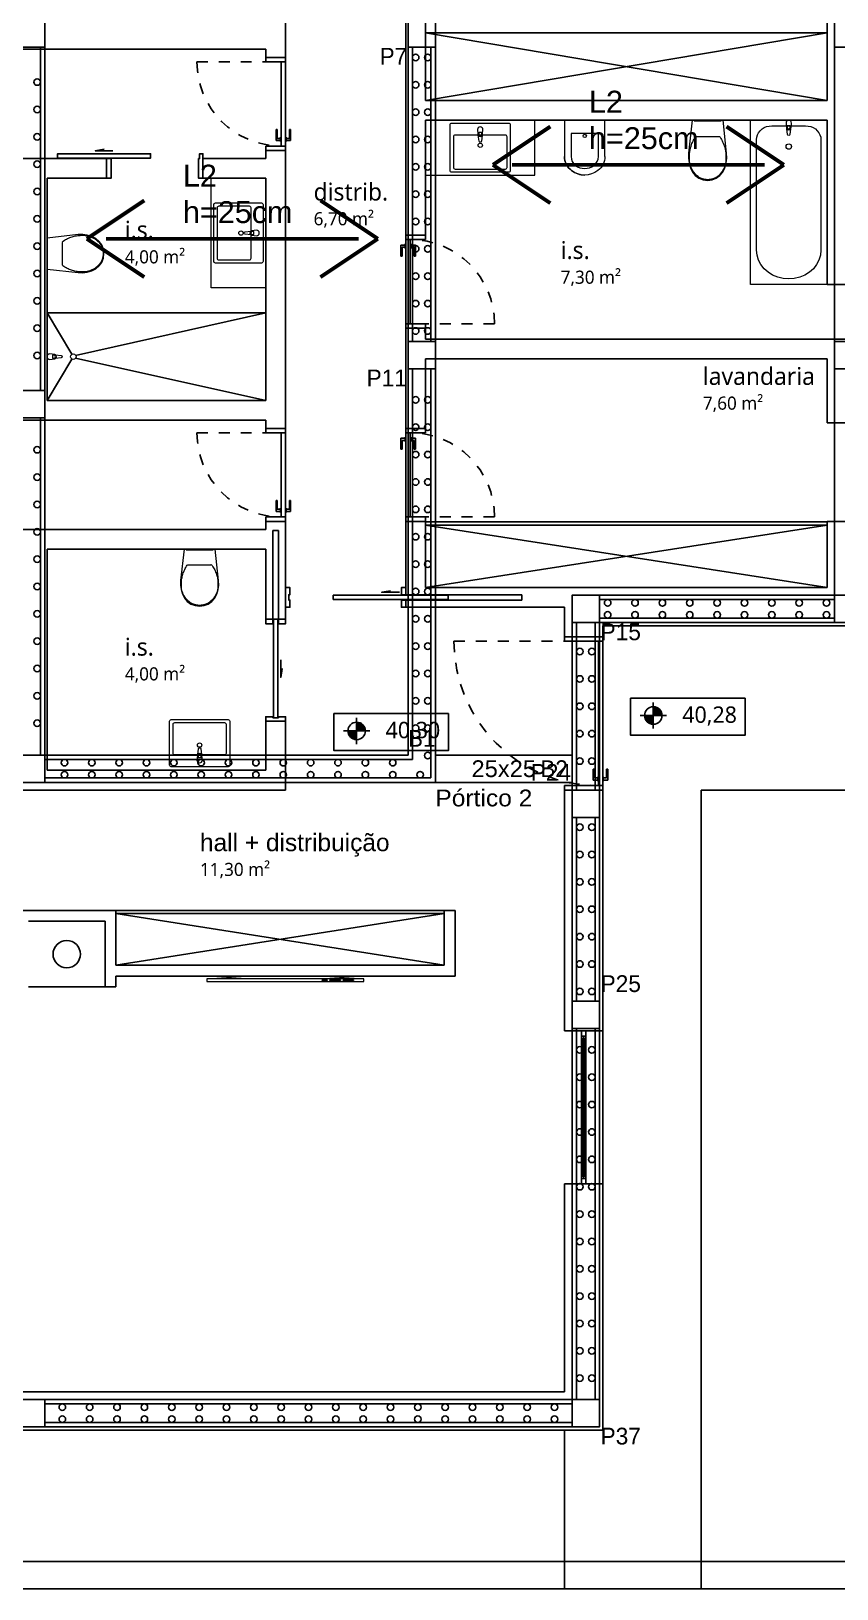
# Model space of a CAD drawing. Header units: millimetres. Extents: x 2071 to 2712, y 1262 to 1380.
# Drawn here: x 2482.4 to 2489.76, y 1355.6 to 1369.84 of the extents above; entities that cross this region are included whole.
import ezdxf
from ezdxf.enums import TextEntityAlignment as Align

# ---------------------------------------------------------------- set-up
doc = ezdxf.new("R2010")
doc.units = ezdxf.units.MM
doc.linetypes.add('Tracejado', pattern=[0.2, 0.1, -0.1])
doc.layers.add('.arquitetura', color=9, linetype='Continuous')
doc.layers.add('.plantas - estrutura em betão', color=8, linetype='Continuous')
doc.styles.add('CS_Arial', font='Arial.ttf', dxfattribs={"height": 0.2})
doc.styles.add('CYPETXT', font='arial', dxfattribs={"height": 0.2})
doc.styles.add('GENERATED_STYLE_2', font='Trebuchet MS.ttf')

# ---------------------------------------------------------------- blocks, each defined once
blk = doc.blocks.new('A$C6026761A')
h = blk.add_hatch(color=0)
h.dxf.hatch_style = 1
h.paths.add_polyline_path([(300, 500), (300, 300), (500, 300, 0.414214)])
h.paths.add_polyline_path([(300, 300), (100, 300, 0.414214), (300, 100)])
at = {"color": 0}
for p, q in [((300, 0), (300, 600)), ((0, 300), (600, 300))]:
    blk.add_line(p, q, dxfattribs=at)
blk.add_circle((300, 300), 200, dxfattribs=at)
blk = doc.blocks.new('sdvdsv')
at = {"layer": '.arquitetura', "linetype": 'Continuous'}
for p, q in [((477.786, -139.847), (477.786, -137.397)), ((472.836, -139.452), (472.836, -139.122)), ((473.936, -141.077), (473.936, -139.122)), ((474.116, -139.847), (474.116, -139.122)), ((474.116, -139.227), (477.786, -139.227)), ((474.116, -139.227), (477.786, -139.847)), ((474.116, -139.847), (477.786, -139.227)), ((472.656, -139.377), (465.936, -139.377)), ((472.656, -139.452), (472.656, -139.377)), ((472.656, -139.452), (472.836, -139.452)), ((474.116, -139.847), (477.786, -139.847)), ((474.116, -141.077), (474.116, -140.027)), ((474.116, -140.027), (477.786, -140.027)), ((477.786, -141.527), (477.786, -140.027)), ((472.656, -140.377), (472.656, -140.302)), ((472.656, -140.302), (472.836, -140.302)), ((472.836, -142.842), (472.836, -140.302)), ((471.201, -140.377), (469.826, -140.377)), ((471.201, -140.557), (471.201, -140.377)), ((472.656, -140.377), (472.081, -140.377)), ((472.081, -140.557), (472.081, -140.377)), ((471.201, -140.557), (470.656, -140.557)), ((470.656, -142.587), (470.656, -140.557)), ((472.656, -140.557), (472.081, -140.557)), ((472.656, -142.587), (472.656, -140.557)), ((473.936, -141.077), (474.116, -141.077)), ((477.786, -141.527), (478.136, -141.527)), ((470.884, -142.165), (470.656, -141.787)), ((470.656, -141.787), (472.656, -141.787)), ((470.917, -142.175), (472.656, -141.787)), ((473.936, -142.842), (473.936, -141.927)), ((473.936, -141.927), (474.116, -141.927)), ((474.116, -142.027), (474.116, -141.927)), ((474.116, -142.027), (478.136, -142.027)), ((472.656, -142.587), (470.917, -142.2)), ((474.116, -142.842), (474.116, -142.207)), ((474.116, -142.207), (477.786, -142.207)), ((477.786, -142.792), (477.786, -142.207)), ((470.884, -142.209), (470.656, -142.587)), ((472.656, -142.587), (470.656, -142.587)), ((472.656, -142.767), (465.586, -142.767)), ((472.656, -142.842), (472.656, -142.767)), ((472.656, -142.842), (472.836, -142.842)), ((473.936, -142.842), (474.116, -142.842)), ((477.786, -142.792), (478.136, -142.792)), ((472.656, -143.767), (469.826, -143.767)), ((472.656, -143.767), (472.656, -143.692)), ((472.656, -143.692), (472.836, -143.692)), ((472.836, -144.587), (472.836, -143.692)), ((473.936, -144.362), (473.936, -143.692)), ((473.936, -143.692), (474.116, -143.692)), ((474.116, -144.297), (474.116, -143.692)), ((474.116, -143.697), (477.786, -143.697)), ((474.116, -143.727), (477.786, -143.727)), ((474.116, -143.727), (477.786, -144.297)), ((474.116, -144.297), (477.786, -143.727)), ((477.786, -144.297), (477.786, -143.692)), ((477.786, -143.692), (478.136, -143.692)), ((472.721, -144.587), (472.721, -143.777)), ((472.771, -143.777), (472.721, -143.777)), ((472.771, -144.587), (472.771, -143.777)), ((472.656, -143.947), (470.656, -143.947)), ((470.656, -145.967), (470.656, -143.947)), ((472.656, -144.587), (472.656, -143.947)), ((474.116, -144.297), (477.786, -144.297)), ((473.936, -144.362), (474.996, -144.362)), ((473.936, -144.412), (474.996, -144.412)), ((473.936, -144.477), (473.936, -144.412)), ((473.936, -144.477), (475.386, -144.477)), ((474.996, -144.412), (474.996, -144.362)), ((475.386, -144.747), (475.386, -144.477)), ((472.656, -144.587), (472.721, -144.587)), ((472.771, -144.587), (472.836, -144.587)), ((475.386, -144.747), (475.736, -144.747)), ((475.736, -144.747), (475.736, -144.647)), ((475.736, -144.647), (478.136, -144.647)), ((472.656, -145.967), (472.656, -145.517)), ((472.656, -145.517), (472.836, -145.517)), ((472.836, -146.147), (472.836, -145.517)), ((472.656, -145.967), (470.656, -145.967)), ((472.836, -146.147), (465.586, -146.147)), ((475.386, -146.147), (475.736, -146.147)), ((475.386, -148.347), (475.386, -146.147)), ((475.736, -148.347), (475.736, -146.147)), ((476.636, -146.147), (484.136, -146.147)), ((471.286, -147.247), (469.986, -147.247)), ((471.286, -147.747), (471.286, -147.247)), ((474.286, -147.247), (471.286, -147.247)), ((474.286, -147.277), (471.286, -147.277)), ((471.286, -147.277), (474.286, -147.747)), ((474.286, -147.277), (471.286, -147.747)), ((474.286, -147.747), (474.286, -147.247)), ((474.286, -147.247), (474.386, -147.247)), ((474.386, -147.847), (474.386, -147.247)), ((471.186, -147.347), (470.486, -147.347)), ((471.186, -147.947), (471.186, -147.347)), ((471.286, -147.747), (474.286, -147.747)), ((471.286, -147.947), (471.286, -147.847)), ((471.286, -147.847), (474.386, -147.847)), ((471.186, -147.947), (470.486, -147.947)), ((471.286, -147.947), (471.186, -147.947)), ((475.386, -148.347), (475.736, -148.347)), ((475.736, -148.347), (475.736, -149.747)), ((475.386, -149.747), (475.736, -149.747)), ((475.386, -151.647), (475.386, -149.747)), ((475.736, -151.997), (475.736, -149.747)), ((460.286, -151.647), (475.386, -151.647)), ((459.936, -151.997), (475.736, -151.997)), ((475.386, -153.197), (444.047, -153.197)), ((476.636, -153.197), (495.07, -153.197)), ((475.386, -153.447), (444.047, -153.447)), ((476.636, -153.447), (495.07, -153.447))]:
    blk.add_line(p, q, dxfattribs=at)
at = {"layer": '.arquitetura', "linetype": 'Tracejado', "ltscale": 0.1}
for p, q in [((472.026, -139.492), (472.656, -139.492)), ((474.746, -141.887), (474.116, -141.887)), ((472.026, -142.882), (472.656, -142.882)), ((474.746, -143.652), (474.116, -143.652)), ((474.376, -144.787), (475.386, -144.787))]:
    blk.add_line(p, q, dxfattribs=at)
at = {"layer": '.arquitetura'}
for p, q in [((472.656, -139.492), (472.656, -139.452)), ((472.836, -139.492), (472.656, -139.492)), ((472.796, -140.262), (472.796, -139.492)), ((472.836, -139.452), (472.836, -140.302)), ((472.761, -140.112), (472.749, -140.112)), ((472.749, -140.212), (472.749, -140.112)), ((472.791, -140.212), (472.749, -140.212)), ((472.761, -140.192), (472.761, -140.112)), ((472.791, -140.192), (472.761, -140.192)), ((472.791, -140.222), (472.791, -140.182)), ((472.791, -140.182), (472.796, -140.182)), ((472.836, -140.182), (472.841, -140.182)), ((472.841, -140.222), (472.841, -140.182)), ((472.841, -140.192), (472.871, -140.192)), ((472.841, -140.212), (472.883, -140.212)), ((472.871, -140.112), (472.883, -140.112)), ((472.871, -140.192), (472.871, -140.112)), ((472.883, -140.212), (472.883, -140.112)), ((472.656, -140.262), (472.656, -140.302)), ((472.656, -140.262), (472.836, -140.262)), ((472.791, -140.222), (472.796, -140.222)), ((472.836, -140.222), (472.841, -140.222)), ((473.931, -141.167), (473.889, -141.167)), ((473.889, -141.167), (473.889, -141.267)), ((473.931, -141.187), (473.901, -141.187)), ((473.901, -141.187), (473.901, -141.267)), ((473.936, -141.157), (473.931, -141.157)), ((473.931, -141.157), (473.931, -141.197)), ((473.936, -141.197), (473.931, -141.197)), ((473.936, -141.927), (473.936, -141.077)), ((474.116, -141.117), (473.936, -141.117)), ((473.976, -141.117), (473.976, -141.887)), ((473.981, -141.157), (473.976, -141.157)), ((473.981, -141.197), (473.976, -141.197)), ((473.981, -141.157), (473.981, -141.197)), ((473.981, -141.167), (474.023, -141.167)), ((473.981, -141.187), (474.011, -141.187)), ((474.011, -141.187), (474.011, -141.267)), ((474.023, -141.167), (474.023, -141.267)), ((474.116, -141.117), (474.116, -141.077)), ((473.901, -141.267), (473.889, -141.267)), ((474.011, -141.267), (474.023, -141.267)), ((473.936, -141.887), (474.116, -141.887)), ((474.116, -141.887), (474.116, -141.927)), ((472.656, -142.882), (472.656, -142.842)), ((472.836, -142.882), (472.656, -142.882)), ((472.796, -143.652), (472.796, -142.882)), ((472.836, -142.842), (472.836, -143.692)), ((473.936, -143.692), (473.936, -142.842)), ((474.116, -142.882), (473.936, -142.882)), ((473.976, -142.882), (473.976, -143.652)), ((474.116, -142.882), (474.116, -142.842)), ((473.931, -142.932), (473.889, -142.932)), ((473.889, -142.932), (473.889, -143.032)), ((473.901, -143.032), (473.889, -143.032)), ((473.931, -142.952), (473.901, -142.952)), ((473.901, -142.952), (473.901, -143.032)), ((473.936, -142.922), (473.931, -142.922)), ((473.931, -142.922), (473.931, -142.962)), ((473.936, -142.962), (473.931, -142.962)), ((473.981, -142.922), (473.976, -142.922)), ((473.981, -142.962), (473.976, -142.962)), ((473.981, -142.922), (473.981, -142.962)), ((473.981, -142.932), (474.023, -142.932)), ((473.981, -142.952), (474.011, -142.952)), ((474.011, -142.952), (474.011, -143.032)), ((474.011, -143.032), (474.023, -143.032)), ((474.023, -142.932), (474.023, -143.032)), ((472.761, -143.502), (472.749, -143.502)), ((472.749, -143.602), (472.749, -143.502)), ((472.791, -143.602), (472.749, -143.602)), ((472.761, -143.582), (472.761, -143.502)), ((472.791, -143.582), (472.761, -143.582)), ((472.791, -143.612), (472.791, -143.572)), ((472.791, -143.572), (472.796, -143.572)), ((472.791, -143.612), (472.796, -143.612)), ((472.836, -143.572), (472.841, -143.572)), ((472.836, -143.612), (472.841, -143.612)), ((472.841, -143.612), (472.841, -143.572)), ((472.841, -143.582), (472.871, -143.582)), ((472.841, -143.602), (472.883, -143.602)), ((472.871, -143.502), (472.883, -143.502)), ((472.871, -143.582), (472.871, -143.502)), ((472.883, -143.602), (472.883, -143.502)), ((472.656, -143.652), (472.656, -143.692)), ((472.656, -143.652), (472.836, -143.652)), ((473.936, -143.652), (474.116, -143.652)), ((474.116, -143.652), (474.116, -143.692)), ((475.386, -144.787), (475.386, -144.747)), ((475.736, -144.747), (475.736, -146.147)), ((475.736, -144.787), (475.386, -144.787)), ((475.696, -146.107), (475.696, -144.787)), ((475.661, -145.957), (475.649, -145.957)), ((475.649, -146.057), (475.649, -145.957)), ((475.661, -146.037), (475.661, -145.957)), ((475.691, -146.037), (475.661, -146.037)), ((475.691, -146.067), (475.691, -146.027)), ((475.691, -146.027), (475.696, -146.027)), ((475.736, -146.027), (475.741, -146.027)), ((475.741, -146.067), (475.741, -146.027)), ((475.741, -146.037), (475.771, -146.037)), ((475.771, -145.957), (475.783, -145.957)), ((475.771, -146.037), (475.771, -145.957)), ((475.783, -146.057), (475.783, -145.957)), ((475.386, -146.107), (475.386, -146.147)), ((475.386, -146.107), (475.736, -146.107)), ((475.691, -146.057), (475.649, -146.057)), ((475.691, -146.067), (475.696, -146.067)), ((475.736, -146.067), (475.741, -146.067)), ((475.741, -146.057), (475.783, -146.057)), ((475.541, -148.347), (475.541, -149.747)), ((475.541, -148.397), (475.581, -148.397)), ((475.556, -148.437), (475.541, -148.437)), ((475.556, -148.422), (475.556, -148.412)), ((475.556, -148.412), (475.566, -148.412)), ((475.566, -148.422), (475.556, -148.422)), ((475.556, -149.672), (475.556, -148.422)), ((475.566, -148.412), (475.566, -148.422)), ((475.566, -149.672), (475.566, -148.422)), ((475.581, -148.437), (475.566, -148.437)), ((475.581, -149.747), (475.581, -148.347)), ((475.541, -149.657), (475.556, -149.657)), ((475.581, -149.697), (475.541, -149.697)), ((475.556, -149.682), (475.556, -149.672)), ((475.556, -149.672), (475.566, -149.672)), ((475.566, -149.682), (475.556, -149.682)), ((475.566, -149.657), (475.581, -149.657)), ((475.566, -149.672), (475.566, -149.682))]:
    blk.add_line(p, q, dxfattribs=at)
at = {"layer": '.arquitetura', "linetype": 'Continuous', "lineweight": 5}
for p, q in [((475.116, -140.527), (475.116, -140.027)), ((472.156, -141.557), (472.156, -140.557)), ((474.116, -140.527), (475.116, -140.527)), ((472.656, -141.557), (472.156, -141.557))]:
    blk.add_line(p, q, dxfattribs=at)
at = {"layer": '.arquitetura', "ltscale": 0.1}
for p, q in [((476.636, -153.197), (476.636, -146.147)), ((475.386, -153.197), (475.386, -151.997))]:
    blk.add_line(p, q, dxfattribs=at)
at = {"layer": '.arquitetura', "linetype": 'Continuous', "lineweight": 5}
for points in [[(474.356, -140.052), (474.876, -140.052, -0.414214), (474.891, -140.067), (474.891, -140.487, -0.414214), (474.876, -140.502), (474.356, -140.502, -0.414214), (474.341, -140.487), (474.341, -140.067, -0.414214)], [(474.386, -140.472), (474.846, -140.472, 0.414214), (474.861, -140.457), (474.861, -140.177, 0.414214), (474.846, -140.162), (474.386, -140.162, 0.414214), (474.371, -140.177), (474.371, -140.457, 0.414214)], [(474.629, -140.137), (474.602, -140.137), (474.602, -140.152, 1), (474.629, -140.152)], [(475.446, -140.357, 0.236068), (475.487, -140.439, 0.333333), (475.655, -140.439, 0.236068), (475.696, -140.357), (475.696, -140.147), (475.446, -140.147)], [(477.422, -140.092, 1), (477.449, -140.092), (477.449, -140.077), (477.422, -140.077)], [(472.631, -140.797), (472.631, -141.317, -0.414214), (472.616, -141.332), (472.196, -141.332, -0.414214), (472.181, -141.317), (472.181, -140.797, -0.414214), (472.196, -140.782), (472.616, -140.782, -0.414214)], [(472.211, -140.827), (472.211, -141.287, 0.414214), (472.226, -141.302), (472.506, -141.302, 0.414214), (472.521, -141.287), (472.521, -140.827, 0.414214), (472.506, -140.812), (472.226, -140.812, 0.414214)], [(472.546, -141.071), (472.546, -141.044), (472.531, -141.044, 1), (472.531, -141.071)], [(470.732, -142.205, 0.545546), (470.732, -142.17, 0.12102), (470.723, -142.166), (470.681, -142.162, 1), (470.681, -142.212), (470.723, -142.208, 0.12102)], [(470.721, -142.201, 1), (470.721, -142.174), (470.706, -142.174), (470.706, -142.201)], [(472.311, -145.934), (471.791, -145.934, -0.414214), (471.776, -145.919), (471.776, -145.519, -0.414214), (471.791, -145.504), (472.311, -145.504, -0.414214), (472.326, -145.519), (472.326, -145.919, -0.414214)], [(472.281, -145.534), (471.821, -145.534, 0.414214), (471.806, -145.549), (471.806, -145.809, 0.414214), (471.821, -145.824), (472.281, -145.824, 0.414214), (472.296, -145.809), (472.296, -145.549, 0.414214)], [(472.037, -145.849), (472.064, -145.849), (472.064, -145.835, 1), (472.037, -145.835)]]:
    blk.add_lwpolyline(points, format="xyb", close=True, dxfattribs=at)
blk.add_lwpolyline([(475.756, -140.357), (475.756, -140.027), (475.386, -140.027), (475.386, -140.357)], dxfattribs=at)
for points in [[(476.538, -140.46), (476.557, -140.5), (476.582, -140.532), (476.615, -140.556), (476.654, -140.572), (476.695, -140.577), (476.736, -140.572), (476.774, -140.556), (476.807, -140.532), (476.833, -140.5), (476.852, -140.46), (476.864, -140.417), (476.87, -140.373), (476.868, -140.328), (476.836, -140.027), (476.554, -140.027), (476.521, -140.328), (476.52, -140.373), (476.525, -140.417)], [(476.572, -140.027), (476.572, -140.032), (476.818, -140.032), (476.818, -140.027)], [(477.786, -141.527), (477.086, -141.527), (477.086, -140.027), (477.786, -140.027)], [(477.144, -140.181), (477.15, -140.159), (477.16, -140.14), (477.174, -140.122), (477.192, -140.106), (477.212, -140.094), (477.234, -140.085), (477.257, -140.079), (477.282, -140.077), (477.59, -140.077), (477.614, -140.079), (477.638, -140.085), (477.66, -140.094), (477.68, -140.106), (477.697, -140.122), (477.711, -140.14), (477.721, -140.159), (477.728, -140.181), (477.73, -140.202), (477.73, -141.215), (477.725, -141.26), (477.712, -141.305), (477.69, -141.346), (477.661, -141.383), (477.625, -141.416), (477.583, -141.442), (477.536, -141.461), (477.487, -141.473), (477.436, -141.477), (477.385, -141.473), (477.335, -141.461), (477.289, -141.442), (477.247, -141.416), (477.211, -141.383), (477.181, -141.346), (477.159, -141.305), (477.146, -141.26), (477.142, -141.215), (477.142, -140.202)], [(471.065, -141.402), (471.103, -141.383), (471.133, -141.358), (471.156, -141.325), (471.171, -141.286), (471.176, -141.245), (471.171, -141.204), (471.156, -141.166), (471.133, -141.133), (471.103, -141.107), (471.065, -141.088), (471.024, -141.076), (470.982, -141.07), (470.94, -141.072), (470.656, -141.104), (470.656, -141.386), (470.94, -141.419), (470.982, -141.42), (471.024, -141.415)], [(470.656, -141.368), (470.661, -141.368), (470.661, -141.122), (470.656, -141.122)], [(471.894, -144.356), (471.913, -144.394), (471.938, -144.424), (471.971, -144.448), (472.01, -144.462), (472.051, -144.467), (472.092, -144.462), (472.13, -144.448), (472.163, -144.424), (472.189, -144.394), (472.208, -144.356), (472.22, -144.316), (472.226, -144.274), (472.224, -144.232), (472.192, -143.947), (471.91, -143.947), (471.877, -144.232), (471.876, -144.274), (471.881, -144.316)], [(471.928, -143.947), (471.928, -143.952), (472.174, -143.952), (472.174, -143.947)]]:
    blk.add_lwpolyline(points, close=True, dxfattribs=at)
for points in [[(477.453, -140.104, 0.12102), (477.457, -140.094), (477.461, -140.052, 1), (477.411, -140.052), (477.415, -140.094, 0.12102), (477.418, -140.104, 0.545546), (477.453, -140.104), (477.447, -140.156, -0.882566), (477.425, -140.156), (477.418, -140.104)], [(474.633, -140.164), (474.627, -140.217, -0.882566), (474.605, -140.217), (474.598, -140.164, 0.545546), (474.633, -140.164, 0.12102), (474.637, -140.154), (474.641, -140.112, 1), (474.591, -140.112), (474.595, -140.154, 0.12102), (474.598, -140.164)], [(475.756, -140.357, -0.236068), (475.691, -140.487, -0.333333), (475.451, -140.487, -0.236068), (475.386, -140.357, 0.236068), (475.451, -140.487, 0.162278), (475.571, -140.527)], [(472.519, -141.075), (472.466, -141.068, -0.882566), (472.466, -141.046), (472.519, -141.04, 0.545546), (472.519, -141.075, 0.12102), (472.529, -141.078), (472.571, -141.082, 1), (472.571, -141.032), (472.529, -141.036, 0.12102), (472.519, -141.04)], [(470.732, -142.17), (470.785, -142.176, -0.882566), (470.785, -142.198), (470.732, -142.205)], [(472.033, -145.823), (472.04, -145.77, -0.882566), (472.062, -145.77), (472.068, -145.823, 0.545546), (472.033, -145.823, 0.12102), (472.03, -145.832), (472.026, -145.874, 1), (472.076, -145.874), (472.072, -145.832, 0.12102), (472.068, -145.823)]]:
    blk.add_lwpolyline(points, format="xyb", dxfattribs=at)
at = {"layer": '.arquitetura'}
for points in [[(470.752, -140.372), (470.752, -140.332), (471.602, -140.332), (471.602, -140.372)], [(473.272, -144.407), (473.272, -144.367), (474.322, -144.367), (474.322, -144.407)], [(472.766, -145.487), (472.726, -145.487), (472.726, -144.587), (472.766, -144.587)], [(475.99, -145.308), (475.99, -145.646), (477.037, -145.646), (477.037, -145.308)], [(473.278, -145.449), (473.278, -145.787), (474.325, -145.787), (474.325, -145.449)]]:
    blk.add_lwpolyline(points, close=True, dxfattribs=at)
for points in [[(471.258, -140.305), (471.096, -140.305), (471.177, -140.292)], [(472.081, -140.377), (472.081, -140.332), (472.051, -140.332), (472.051, -140.377), (472.041, -140.377), (472.041, -140.557), (472.081, -140.557)], [(471.201, -140.557), (471.241, -140.557), (471.241, -140.377), (471.201, -140.377)], [(472.836, -144.477), (472.876, -144.477), (472.876, -144.412), (472.866, -144.412), (472.866, -144.362), (472.876, -144.362), (472.876, -144.297), (472.836, -144.297)], [(473.878, -144.34), (473.716, -144.34), (473.797, -144.327)], [(473.936, -144.362), (473.896, -144.362), (473.896, -144.297), (473.936, -144.297)], [(473.936, -144.477), (473.896, -144.477), (473.896, -144.412), (473.936, -144.412)], [(472.721, -144.587), (472.721, -144.627), (472.656, -144.627), (472.656, -144.587)], [(472.836, -144.587), (472.836, -144.627), (472.771, -144.627), (472.771, -144.587)], [(472.793, -144.956), (472.793, -145.118), (472.806, -145.037)], [(472.836, -145.517), (472.836, -145.477), (472.771, -145.477), (472.771, -145.487), (472.721, -145.487), (472.721, -145.477), (472.656, -145.477), (472.656, -145.517)]]:
    blk.add_lwpolyline(points, dxfattribs=at)
at = {"layer": '.arquitetura', "linetype": 'Continuous', "lineweight": 0}
blk.add_lwpolyline([(472.118, -147.872), (472.477, -147.847), (473.194, -147.847), (473.553, -147.872), (472.118, -147.872), (472.118, -147.897), (473.553, -147.897), (473.553, -147.872)], dxfattribs=at)
for points in [[(473.17, -147.887), (473.17, -147.881), (473.218, -147.881), (473.218, -147.887)], [(473.242, -147.887), (473.242, -147.881), (473.338, -147.881), (473.338, -147.887)], [(473.362, -147.887), (473.362, -147.881), (473.457, -147.881), (473.457, -147.887)]]:
    blk.add_lwpolyline(points, close=True, dxfattribs=at)
at = {"layer": '.arquitetura', "linetype": 'Continuous'}
blk.add_lwpolyline([(475.386, -153.197), (476.636, -153.197), (476.636, -153.447), (475.386, -153.447)], close=True, dxfattribs=at)
at = {"layer": '.arquitetura', "linetype": 'Continuous', "lineweight": 5}
for centre, radius in [((475.571, -140.17), 0.015), ((474.616, -140.255), 0.02), ((477.436, -140.267), 0.025), ((472.428, -141.057), 0.02), ((470.896, -142.187), 0.025), ((472.051, -145.737), 0.02)]:
    blk.add_circle(centre, radius, dxfattribs=at)
at = {"layer": '.arquitetura', "linetype": 'Continuous'}
blk.add_circle((470.836, -147.647), 0.125, dxfattribs=at)
at = {"layer": '.arquitetura', "linetype": 'Tracejado', "ltscale": 0.1}
for centre, radius, start, end in [((472.796, -139.492), 0.77, 180, 270), ((473.976, -141.887), 0.77, 0, 90), ((472.796, -142.882), 0.77, 180, 270), ((473.976, -143.652), 0.77, 0, 90), ((475.696, -144.787), 1.32, 180, 270)]:
    blk.add_arc(centre, radius, start, end, dxfattribs=at)
at = {"layer": '.arquitetura', "linetype": 'Continuous', "lineweight": 5}
for points in [[(476.862, -140.369), (476.865, -140.266), (476.804, -140.176), (476.749, -140.176), (476.695, -140.176), (476.64, -140.176), (476.586, -140.176), (476.525, -140.266), (476.528, -140.369), (476.521, -140.476), (476.614, -140.547), (476.65, -140.57), (476.695, -140.57), (476.74, -140.57), (476.776, -140.547), (476.869, -140.476), (476.862, -140.369)], [(470.979, -141.078), (470.881, -141.075), (470.796, -141.136), (470.796, -141.191), (470.796, -141.245), (470.796, -141.3), (470.796, -141.354), (470.881, -141.415), (470.979, -141.412), (471.08, -141.419), (471.147, -141.326), (471.169, -141.29), (471.169, -141.245), (471.169, -141.2), (471.147, -141.164), (471.08, -141.071), (470.979, -141.078)], [(472.218, -144.271), (472.221, -144.173), (472.16, -144.088), (472.105, -144.088), (472.051, -144.088), (471.996, -144.088), (471.942, -144.088), (471.881, -144.173), (471.884, -144.271), (471.877, -144.371), (471.97, -144.438), (472.006, -144.46), (472.051, -144.46), (472.096, -144.46), (472.132, -144.438), (472.225, -144.371), (472.218, -144.271)]]:
    blk.add_rational_spline(points, [1, 0.962013989185, 1, 1, 1, 1, 1, 0.962013989185, 1, 0.90031906162, 1, 0.951314946504, 1, 0.951314946504, 1, 0.90031906162, 1], degree=2, knots=[0, 0, 0, 0.553021, 0.553021, 1.553021, 1.553021, 2.553021, 2.553021, 3.106041, 3.106041, 4.00663, 4.00663, 4.633273, 4.633273, 5.259917, 5.259917, 6.160506, 6.160506, 6.160506], dxfattribs=at)
at = {"layer": '.arquitetura', "xscale": 0.0004, "yscale": 0.0004, "zscale": 0.0004}
for p in [(476.078, -145.586), (473.366, -145.727)]:
    blk.add_blockref('A$C6026761A', p, dxfattribs=at)
at = {"layer": '.arquitetura', "char_height": 0.16, "attachment_point": 1, "style": 'GENERATED_STYLE_2'}
for s, insert, width in [('distrib.\\P{\\H0.75x;6,70 m²}', (473.093, -140.6), 1.63695), ('i.s.\\P{\\H0.75x;4,00 m²}', (471.367, -140.948), 1.63695), ('i.s.\\P{\\H0.75x;7,30 m²}', (475.351, -141.134), 1.63695), ('lavandaria\\P{\\H0.75x;7,60 m²}', (476.651, -142.285), 1.63695), ('i.s.\\P{\\H0.75x;4,00 m²}', (471.367, -144.759), 1.63695), ('\\A1;{\\fArial Unicode MS|b0|i0|c0|p34;hall + distribuição\\H0.66x;\\S^  ;\\S^  ;\\H1.5152x;\\P\\A0;\\fTrebuchet MS|b0|i0|c0|p38;\\H0.74998x;11,30 m²}', (472.054, -146.546), 2.06193)]:
    blk.add_mtext(s, dxfattribs=dict(at, insert=insert, width=width))
at = {"layer": '.arquitetura', "char_height": 0.15, "attachment_point": 1, "style": 'GENERATED_STYLE_2'}
for s, insert in [('\\pxqr;40,28', (476.065, -145.383)), ('\\pxqr;40,30', (473.353, -145.524))]:
    blk.add_mtext_dynamic_manual_height_columns(s, width=0.89733, gutter_width=0.75, heights=[0], dxfattribs=dict(at, insert=insert))

msp = doc.modelspace()

# ---------------------------------------------------------------- linework, layer by layer
at = {"layer": '.plantas - estrutura em betão'}
for p, q in [((2482.48133, 1366.55061), (2482.48133, 1369.69061)), ((2482.52133, 1366.55061), (2482.52133, 1369.69061)), ((2485.84133, 1367.00061), (2485.84133, 1369.69061)), ((2485.88133, 1367.00061), (2485.88133, 1369.69061)), ((2486.05133, 1367.00061), (2486.05133, 1369.69061)), ((2486.09133, 1367.00061), (2486.09133, 1369.69061)), ((2489.74132, 1367.00061), (2489.74132, 1369.69061)), ((2485.84133, 1363.22061), (2485.84133, 1366.75061)), ((2485.88133, 1363.18061), (2485.88133, 1366.75061)), ((2486.05133, 1363.01061), (2486.05133, 1366.75061)), ((2486.09133, 1362.97061), (2486.09133, 1366.75061)), ((2489.74132, 1364.68061), (2489.74132, 1366.75061)), ((2482.48133, 1363.22061), (2482.48133, 1366.30061)), ((2482.52133, 1363.22061), (2482.52133, 1366.30061)), ((2487.59133, 1364.68061), (2489.74132, 1364.68061)), ((2487.59133, 1364.64061), (2489.74132, 1364.64061)), ((2487.34133, 1362.90061), (2487.34133, 1364.43061)), ((2487.38133, 1362.90061), (2487.38133, 1364.43061)), ((2487.55133, 1362.90061), (2487.55133, 1364.43061)), ((2487.59133, 1364.47061), (2489.74132, 1364.47061)), ((2487.59133, 1364.43061), (2489.74132, 1364.43061)), ((2487.59133, 1362.90061), (2487.59133, 1364.43061)), ((2482.52133, 1363.22061), (2485.84133, 1363.22061)), ((2482.52133, 1363.18061), (2485.88133, 1363.18061)), ((2486.09133, 1363.22061), (2487.34133, 1363.22061)), ((2482.52133, 1363.01061), (2486.05133, 1363.01061)), ((2482.52133, 1362.97061), (2486.09133, 1362.97061)), ((2486.09133, 1362.97061), (2487.34133, 1362.97061)), ((2487.34133, 1360.97061), (2487.34133, 1362.65061)), ((2487.38133, 1360.97061), (2487.38133, 1362.65061)), ((2487.55133, 1360.97061), (2487.55133, 1362.65061)), ((2487.59133, 1360.97061), (2487.59133, 1362.65061)), ((2487.34133, 1357.33061), (2487.34133, 1360.72061)), ((2487.38133, 1357.33061), (2487.38133, 1360.72061)), ((2487.55133, 1357.33061), (2487.55133, 1360.72061)), ((2487.59133, 1357.33061), (2487.59133, 1360.72061)), ((2482.52133, 1357.33061), (2487.34133, 1357.33061)), ((2482.52133, 1357.29061), (2487.34133, 1357.29061)), ((2482.52133, 1357.12061), (2487.34133, 1357.12061)), ((2482.52133, 1357.08061), (2487.34133, 1357.08061))]:
    msp.add_line(p, q, dxfattribs=at)
for points in [[(2482.27133, 1369.69061), (2482.52133, 1369.69061), (2482.52133, 1369.94061), (2482.27133, 1369.94061), (2482.27133, 1369.69061)], [(2485.84133, 1369.69061), (2486.09133, 1369.69061), (2486.09133, 1369.94061), (2485.84133, 1369.94061), (2485.84133, 1369.69061)], [(2489.74132, 1369.69061), (2489.99132, 1369.69061), (2489.99132, 1369.94061), (2489.74132, 1369.94061), (2489.74132, 1369.69061)], [(2485.84133, 1366.75061), (2486.09133, 1366.75061), (2486.09133, 1367.00061), (2485.84133, 1367.00061), (2485.84133, 1366.75061)], [(2489.74132, 1366.75061), (2489.99132, 1366.75061), (2489.99132, 1367.00061), (2489.74132, 1367.00061), (2489.74132, 1366.75061)], [(2482.27133, 1366.30061), (2482.52133, 1366.30061), (2482.52133, 1366.55061), (2482.27133, 1366.55061), (2482.27133, 1366.30061)], [(2487.34133, 1364.43061), (2487.59133, 1364.43061), (2487.59133, 1364.68061), (2487.34133, 1364.68061), (2487.34133, 1364.43061)], [(2489.74132, 1364.43061), (2489.99132, 1364.43061), (2489.99132, 1364.68061), (2489.74132, 1364.68061), (2489.74132, 1364.43061)], [(2482.27133, 1362.97061), (2482.52133, 1362.97061), (2482.52133, 1363.22061), (2482.27133, 1363.22061), (2482.27133, 1362.97061)], [(2487.34133, 1362.65061), (2487.59133, 1362.65061), (2487.59133, 1362.90061), (2487.34133, 1362.90061), (2487.34133, 1362.65061)], [(2487.34133, 1360.72061), (2487.59133, 1360.72061), (2487.59133, 1360.97061), (2487.34133, 1360.97061), (2487.34133, 1360.72061)], [(2482.27133, 1357.08061), (2482.52133, 1357.08061), (2482.52133, 1357.33061), (2482.27133, 1357.33061), (2482.27133, 1357.08061)], [(2487.34133, 1357.08061), (2487.59133, 1357.08061), (2487.59133, 1357.33061), (2487.34133, 1357.33061), (2487.34133, 1357.08061)]]:
    msp.add_lwpolyline(points, close=True, dxfattribs=at)
at = {"layer": '.plantas - estrutura em betão', "const_width": 0.035}
for points in [[(2486.61733, 1368.61379), (2487.14233, 1368.96379)], [(2489.2775, 1368.61379), (2488.7525, 1368.96379)], [(2486.61733, 1368.61379), (2487.14233, 1368.26379)], [(2486.79233, 1368.61379), (2489.1025, 1368.61379)], [(2489.2775, 1368.61379), (2488.7525, 1368.26379)], [(2482.90558, 1367.93816), (2483.43058, 1368.28816)], [(2485.56575, 1367.93816), (2485.04075, 1368.28816)], [(2482.90558, 1367.93816), (2483.43058, 1367.58816)], [(2483.08058, 1367.93816), (2485.39075, 1367.93816)], [(2485.56575, 1367.93816), (2485.04075, 1367.58816)]]:
    msp.add_lwpolyline(points, dxfattribs=at)
at = {"layer": '.plantas - estrutura em betão'}
for centre in [(2485.91133, 1369.59561), (2486.02133, 1369.59561), (2482.45133, 1369.37061), (2485.91133, 1369.34561), (2486.02133, 1369.34561), (2482.45133, 1369.12061), (2485.91133, 1369.09561), (2486.02133, 1369.09561), (2482.45133, 1368.87061), (2485.91133, 1368.84561), (2486.02133, 1368.84561), (2482.45133, 1368.62061), (2485.91133, 1368.59561), (2486.02133, 1368.59561), (2482.45133, 1368.37061), (2485.91133, 1368.34561), (2486.02133, 1368.34561), (2482.45133, 1368.12061), (2485.91133, 1368.09561), (2486.02133, 1368.09561), (2482.45133, 1367.87061), (2485.91133, 1367.84561), (2486.02133, 1367.84561), (2482.45133, 1367.62061), (2485.91133, 1367.59561), (2486.02133, 1367.59561), (2482.45133, 1367.37061), (2485.91133, 1367.34561), (2486.02133, 1367.34561), (2482.45133, 1367.12061), (2485.91133, 1367.09561), (2486.02133, 1367.09561), (2482.45133, 1366.87061), (2485.91133, 1366.46561), (2486.02133, 1366.46561), (2485.91133, 1366.21561), (2486.02133, 1366.21561), (2482.45133, 1366.01061), (2485.91133, 1365.96561), (2486.02133, 1365.96561), (2482.45133, 1365.76061), (2485.91133, 1365.71561), (2486.02133, 1365.71561), (2482.45133, 1365.51061), (2485.91133, 1365.46561), (2486.02133, 1365.46561), (2482.45133, 1365.26061), (2485.91133, 1365.21561), (2486.02133, 1365.21561), (2482.45133, 1365.01061), (2485.91133, 1364.96561), (2486.02133, 1364.96561), (2482.45133, 1364.76061), (2485.91133, 1364.71561), (2486.02133, 1364.71561), (2487.66633, 1364.61061), (2487.91633, 1364.61061), (2488.16633, 1364.61061), (2488.41633, 1364.61061), (2488.66633, 1364.61061), (2488.91633, 1364.61061), (2489.16633, 1364.61061), (2489.41633, 1364.61061), (2489.66633, 1364.61061), (2482.45133, 1364.51061), (2485.91133, 1364.46561), (2486.02133, 1364.46561), (2487.66633, 1364.50061), (2487.91633, 1364.50061), (2488.16633, 1364.50061), (2488.41633, 1364.50061), (2488.66633, 1364.50061), (2488.91633, 1364.50061), (2489.16633, 1364.50061), (2489.41633, 1364.50061), (2489.66633, 1364.50061), (2482.45133, 1364.26061), (2485.91133, 1364.21561), (2486.02133, 1364.21561), (2487.41133, 1364.16561), (2487.52133, 1364.16561), (2482.45133, 1364.01061), (2485.91133, 1363.96561), (2486.02133, 1363.96561), (2487.41133, 1363.91561), (2487.52133, 1363.91561), (2482.45133, 1363.76061), (2485.91133, 1363.71561), (2486.02133, 1363.71561), (2487.41133, 1363.66561), (2487.52133, 1363.66561), (2482.45133, 1363.51061), (2485.91133, 1363.46561), (2486.02133, 1363.46561), (2487.41133, 1363.41561), (2487.52133, 1363.41561), (2482.70133, 1363.15061), (2482.95133, 1363.15061), (2483.20133, 1363.15061), (2483.45133, 1363.15061), (2483.70133, 1363.15061), (2483.95133, 1363.15061), (2484.20133, 1363.15061), (2484.45133, 1363.15061), (2484.70133, 1363.15061), (2484.95133, 1363.15061), (2485.20133, 1363.15061), (2485.45133, 1363.15061), (2485.70133, 1363.15061), (2486.02133, 1363.21561), (2487.41133, 1363.16561), (2487.52133, 1363.16561), (2482.70133, 1363.04061), (2482.95133, 1363.04061), (2483.20133, 1363.04061), (2483.45133, 1363.04061), (2483.70133, 1363.04061), (2483.95133, 1363.04061), (2484.20133, 1363.04061), (2484.45133, 1363.04061), (2484.70133, 1363.04061), (2484.95133, 1363.04061), (2485.20133, 1363.04061), (2485.45133, 1363.04061), (2485.70133, 1363.04061), (2485.95133, 1363.04061), (2487.41133, 1362.56061), (2487.52133, 1362.56061), (2487.41133, 1362.31061), (2487.52133, 1362.31061), (2487.41133, 1362.06061), (2487.52133, 1362.06061), (2487.41133, 1361.81061), (2487.52133, 1361.81061), (2487.41133, 1361.56061), (2487.52133, 1361.56061), (2487.41133, 1361.31061), (2487.52133, 1361.31061), (2487.41133, 1361.06061), (2487.52133, 1361.06061), (2487.41133, 1360.52561), (2487.52133, 1360.52561), (2487.41133, 1360.27561), (2487.52133, 1360.27561), (2487.41133, 1360.02561), (2487.52133, 1360.02561), (2487.41133, 1359.77561), (2487.52133, 1359.77561), (2487.41133, 1359.52561), (2487.52133, 1359.52561), (2487.41133, 1359.27561), (2487.52133, 1359.27561), (2487.41133, 1359.02561), (2487.52133, 1359.02561), (2487.41133, 1358.77561), (2487.52133, 1358.77561), (2487.41133, 1358.52561), (2487.52133, 1358.52561), (2487.41133, 1358.27561), (2487.52133, 1358.27561), (2487.41133, 1358.02561), (2487.52133, 1358.02561), (2487.41133, 1357.77561), (2487.52133, 1357.77561), (2487.41133, 1357.52561), (2487.52133, 1357.52561), (2482.68133, 1357.26061), (2482.68133, 1357.15061), (2482.93133, 1357.26061), (2482.93133, 1357.15061), (2483.18133, 1357.26061), (2483.18133, 1357.15061), (2483.43133, 1357.26061), (2483.43133, 1357.15061), (2483.68133, 1357.26061), (2483.68133, 1357.15061), (2483.93133, 1357.26061), (2483.93133, 1357.15061), (2484.18133, 1357.26061), (2484.18133, 1357.15061), (2484.43133, 1357.26061), (2484.43133, 1357.15061), (2484.68133, 1357.26061), (2484.68133, 1357.15061), (2484.93133, 1357.26061), (2484.93133, 1357.15061), (2485.18133, 1357.26061), (2485.18133, 1357.15061), (2485.43133, 1357.26061), (2485.43133, 1357.15061), (2485.68133, 1357.26061), (2485.68133, 1357.15061), (2485.93133, 1357.26061), (2485.93133, 1357.15061), (2486.18133, 1357.26061), (2486.18133, 1357.15061), (2486.43133, 1357.26061), (2486.43133, 1357.15061), (2486.68133, 1357.26061), (2486.68133, 1357.15061), (2486.93133, 1357.26061), (2486.93133, 1357.15061), (2487.18133, 1357.26061), (2487.18133, 1357.15061)]:
    msp.add_circle(centre, 0.03, dxfattribs=at)

# ---------------------------------------------------------------- block references
at = {"layer": '.arquitetura', "linetype": 'Continuous'}
msp.add_blockref('sdvdsv', (2011.88558, 1509.04785), dxfattribs=at)

# ---------------------------------------------------------------- texts
at = {"layer": '.plantas - estrutura em betão', "style": 'CYPETXT'}
for s, width, p, p2 in [('P7', 0.944637, (2485.58383, 1369.52978), (2485.83133, 1369.52978)), ('P11', 0.968156, (2485.46233, 1366.58978), (2485.83133, 1366.58978)), ('P15', 0.968156, (2487.60133, 1364.26978), (2487.97033, 1364.26978)), ('B1', 0.953224, (2485.84145, 1363.29645), (2486.0912, 1363.29645)), ('25x25', 1.01006, (2486.42158, 1363.01895), (2487.01108, 1363.01895)), ('B2', 0.953224, (2487.05158, 1363.01895), (2487.30133, 1363.01895)), ('P24', 0.968156, (2486.96233, 1362.98478), (2487.33133, 1362.98478)), ('Pórtico 2', 1.048715, (2486.09133, 1362.75145), (2486.97783, 1362.75145)), ('P25', 0.968156, (2487.60133, 1361.05478), (2487.97033, 1361.05478)), ('P37', 0.968156, (2487.60133, 1356.91978), (2487.97033, 1356.91978))]:
    msp.add_text(s, height=0.153333, dxfattribs=dict(at, width=width)).set_placement(p, p2, align=Align.FIT)
at = {"layer": '.plantas - estrutura em betão', "char_height": 0.2, "width": 0.6252005, "attachment_point": 1, "style": 'CS_Arial'}
for insert in [(2487.49532, 1369.29103), (2483.78356, 1368.6154)]:
    msp.add_mtext('L2\\Ph=25cm', dxfattribs=dict(at, insert=insert))

doc.saveas('drawing.dxf')
